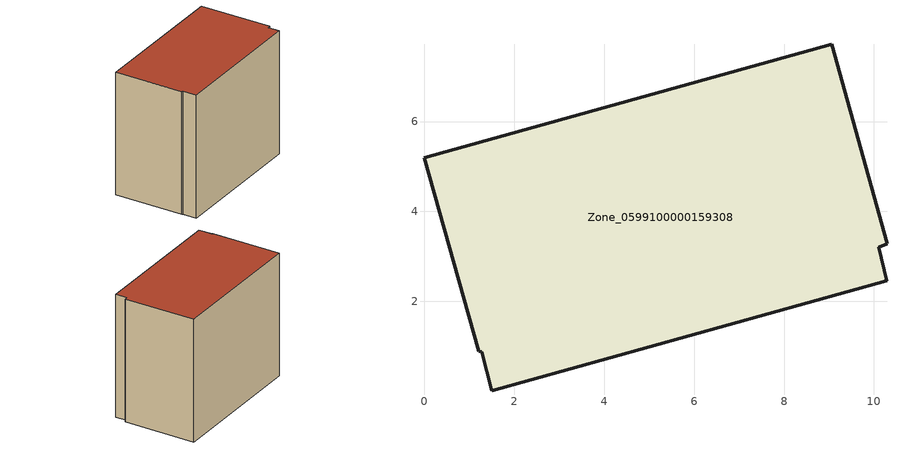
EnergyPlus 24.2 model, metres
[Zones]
Zone_0599100000159308
 floor ground (C_G): 1.5,0.01 1.27,0.88 1.2,0.89 0,5.2 9.06,7.72 10.29,3.28 10.11,3.2 10.29,2.46 z0
 wall outside (C_F): 10.11,3.2 10.29,3.28 9.06,7.72 0,5.2 1.2,0.89 1.27,0.88 1.5,0.01 10.29,2.46 10.11,3.2 z0:8.01
 roof outside (C_R): 1.27,0.88 1.5,0.01 10.29,2.46 10.11,3.2 10.29,3.28 9.06,7.72 0,5.2 1.2,0.89 z8.01
[BUILDING]
Pand.0599100000159308: North Axis=0; Terrain=City; Loads Convergence Tolerance Value=0.04; Temperature Convergence Tolerance Value=0.4; Solar Distribution=FullExterior; Maximum Number of Warmup Days=25; Minimum Number of Warmup Days=1
[Site:Location]
Rotterdam.The.Hague.AP_ZH_NLD Design_Conditions: Latitude=51.96; Longitude=4.45; Time Zone=1; Elevation=-4.5
[SITE:GROUNDTEMPERATURE:BUILDINGSURFACE]
18, 18, 18, 18, 18, 18, 18, 18, 18, 18, 18, 18
[MATERIAL] Thermal Absorptance=0.9; Solar Absorptance=0.7; Visible Absorptance=0.7
Name | Roughness | Thickness | Conductivity | Density | Specific Heat
G.TI.1975-1991 | MediumSmooth | 0.15 | 0.288461 | 540 | 1210
F.TI.1975-1991 | Rough | 0.3 | 0.230769 | 1920 | 840
R.TI.1975-1991 | MediumRough | 0.2 | 0.153846 | 1500 | 1000
[CONSTRUCTION]
C_G: G.TI.1975-1991
C_F: F.TI.1975-1991
C_R: R.TI.1975-1991
[ZONE]
Zone_0599100000159308: Type=1; Multiplier=1; Ceiling Height=Autocalculate; Volume=Autocalculate; Floor Area=autocalculate; Part of Total Floor Area=Yes
[ZONEINFILTRATION:DESIGNFLOWRATE]
Infil_Zone_0599100000159308: Zone or ZoneList or Space or SpaceList=Zone_0599100000159308; Schedule=AlwaysOn; Design Flow Rate Calculation Method=Flow/Area; Flow Rate per Floor Area=0.003; Constant Term Coefficient=1; Temperature Term Coefficient=0; Velocity Term Coefficient=0; Velocity Squared Term Coefficient=0
[HVACTEMPLATE:ZONE:IDEALLOADSAIRSYSTEM]
Zone_0599100000159308: Maximum Heating Supply Air Temperature=50; Minimum Cooling Supply Air Temperature=13; Maximum Heating Supply Air Humidity Ratio=0.0156; Minimum Cooling Supply Air Humidity Ratio=0.0077; Heating Limit=NoLimit; Cooling Limit=NoLimit; Dehumidification Control Type=ConstantSensibleHeatRatio; Cooling Sensible Heat Ratio=0.7; Dehumidification Setpoint=60; Humidification Control Type=None; Humidification Setpoint=30; Outdoor Air Method=None; Outdoor Air Flow Rate per Person=0.00944; Outdoor Air Flow Rate per Zone Floor Area=0; Outdoor Air Flow Rate per Zone=0; Demand Controlled Ventilation Type=None; Outdoor Air Economizer Type=NoEconomizer; Heat Recovery Type=None; Sensible Heat Recovery Effectiveness=0.7; Latent Heat Recovery Effectiveness=0.65
[ZONECONTROL:THERMOSTAT]
ThermostatControl_Zone_0599100000159308: Zone or ZoneList=Zone_0599100000159308; Control Type Schedule=DualSetpointControlType; Control 1=Thermostat_Zone_0599100000159308; Temperature Difference Between Cutout And Setpoint=0
[THERMOSTATSETPOINT:DUALSETPOINT]
Thermostat_Zone_0599100000159308: Heating Setpoint Temperature Schedule=HeatingSetpoint_Zone_0599100000159308; Cooling Setpoint Temperature Schedule=CoolingSetpoint_Zone_0599100000159308
[SCHEDULE:COMPACT]
HeatingSetpoint_Zone_0599100000159308: Through: 12/31, For: AllDays, Until: 24:00, 21
CoolingSetpoint_Zone_0599100000159308: Through: 12/31, For: AllDays, Until: 24:00, 24
DualSetpointControlType: Through: 12/31, For: AllDays, Until: 24:00, 4
AlwaysOn: Through: 12/31, For: AllDays, Until: 24:00, 1
